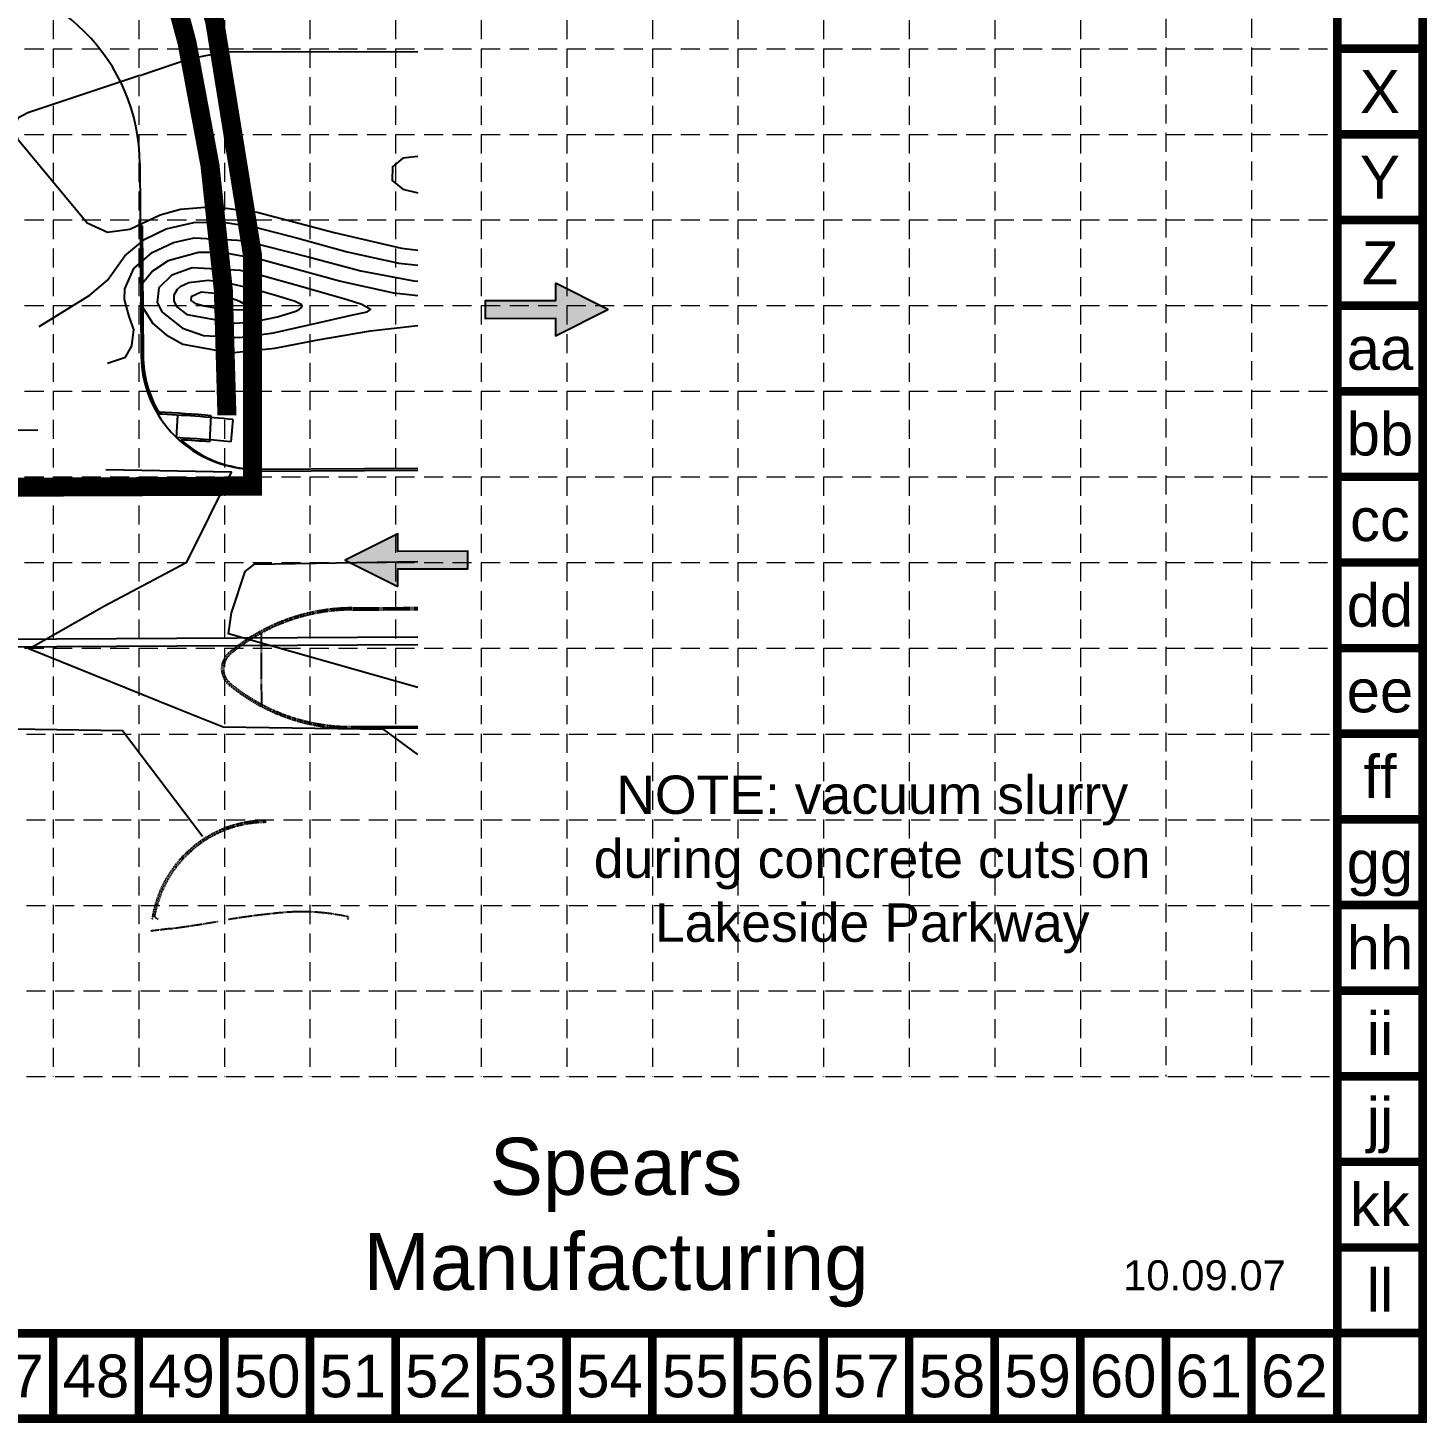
# Model space of a CAD drawing. Header units: inches. Extents: x 6134 to 7576, y 4806 to 5708.
# Drawn here: x 7208.4 to 7576.1, y 4806.2 to 5172.8 of the extents above; entities that cross this region are included whole.
import ezdxf
from ezdxf.enums import TextEntityAlignment as Align

# ---------------------------------------------------------------- set-up
doc = ezdxf.new("R2010")
doc.units = ezdxf.units.IN
doc.header["$MEASUREMENT"] = 0
doc.linetypes.add('BASE$0$L2', pattern=[0.24, 0.16, -0.08])
doc.linetypes.add('HIDDEN', pattern=[0.375, 0.25, -0.125])
for name, color, linetype in [('ARROWS', 252, 'Continuous'), ('BASE', 7, 'Continuous'), ('BASE$0$E-PVMT', 2, 'Continuous'), ('BASE$0$E-STORM', 2, 'Continuous'), ('BASE$0$P-PVMT', 3, 'Continuous'), ('E-BREAKLINE', 5, 'Continuous'), ('GRID', 254, 'HIDDEN'), ('LEGEND', 7, 'Continuous'), ('LIMITS OF DISTURBANCE', 1, 'HIDDEN'), ('SILT FENCE', 200, 'Continuous')]:
    doc.layers.add(name, color=color, linetype=linetype)
doc.styles.get("Standard").update_dxf_attribs({"font": 'ARIAL.TTF'})

# ---------------------------------------------------------------- blocks, each defined once
blk = doc.blocks.new('arrow')
blk.add_lwpolyline([(-67.01, -25.36), (-59.33, -25.42), (-59.57, -56.14), (-51.89, -56.2), (-51.65, -25.48), (-43.97, -25.54), (-55.3, -2.41), (-67.01, -25.36)], close=True)
at = {"color": 254}
for points in [[(-43.97, -25.54), (-67.01, -25.36), (-55.3, -2.41), (-67.01, -25.36)], [(-59.57, -56.14), (-51.89, -56.2), (-59.33, -25.42), (-51.65, -25.48)]]:
    blk.add_solid(points, dxfattribs=at)

msp = doc.modelspace()

# ---------------------------------------------------------------- linework, layer by layer
at = {"layer": 'BASE', "color": 9}
msp.add_line((7552.5, 5684.87), (7552.5, 4829.87), dxfattribs=at)
at = {"layer": 'BASE', "const_width": 2.25}
for points in [[(6135, 4807.37), (7575, 4807.37), (7575, 5707.37), (6135, 5707.37)], [(6157.45, 4829.87), (7552.56, 4829.83), (7552.53, 5684.88), (6157.73, 5684.91)]]:
    msp.add_lwpolyline(points, close=True, dxfattribs=at)
for points in [[(7575, 5167.37), (7552.5, 5167.37)], [(7575, 5144.87), (7552.5, 5144.87)], [(7575, 5122.37), (7552.5, 5122.37)], [(7575, 5099.87), (7552.5, 5099.87)], [(7575, 5077.37), (7552.5, 5077.37)], [(7575, 5054.87), (7552.5, 5054.87)], [(7575, 5032.37), (7552.5, 5032.37)], [(7575, 5009.87), (7552.5, 5009.87)], [(7575, 4987.37), (7552.5, 4987.37)], [(7575, 4964.87), (7552.5, 4964.87)], [(7575, 4942.37), (7552.5, 4942.37)], [(7575, 4919.87), (7552.5, 4919.87)], [(7575, 4897.37), (7552.5, 4897.37)], [(7575, 4874.87), (7552.5, 4874.87)], [(7575, 4852.37), (7552.5, 4852.37)], [(7215, 4807.37), (7215, 4829.87)], [(7237.5, 4807.37), (7237.5, 4829.87)], [(7260, 4807.37), (7260, 4829.87)], [(7282.5, 4807.37), (7282.5, 4829.87)], [(7305, 4807.37), (7305, 4829.87)], [(7327.5, 4807.37), (7327.5, 4829.87)], [(7350, 4807.37), (7350, 4829.87)], [(7372.5, 4807.37), (7372.5, 4829.87)], [(7395, 4807.37), (7395, 4829.87)], [(7417.5, 4807.37), (7417.5, 4829.87)], [(7440, 4807.37), (7440, 4829.87)], [(7462.5, 4807.37), (7462.5, 4829.87)], [(7485, 4807.37), (7485, 4829.87)], [(7507.5, 4807.37), (7507.5, 4829.87)], [(7530, 4807.37), (7530, 4829.87)], [(7575, 4829.87), (7552.5, 4829.87)], [(7552.5, 4807.37), (7552.5, 4829.87)]]:
    msp.add_lwpolyline(points, dxfattribs=at)
at = {"layer": 'BASE$0$E-PVMT', "color": 7}
for points in [[(7268.83, 5056.88), (7310.86, 5057.15)], [(7268.83, 5056.38), (7310.86, 5056.65)], [(7310.86, 4989.31), (7293.57, 4989.22)], [(7310.86, 4988.81), (7293.57, 4988.72)]]:
    msp.add_lwpolyline(points, dxfattribs=at)
at = {"layer": 'BASE$0$E-STORM', "color": 5, "linetype": 'Continuous'}
for p, q in [((7002.01, 5011.14), (7310.86, 5012.82)), ((7002.02, 5009.14), (7310.86, 5010.82))]:
    msp.add_line(p, q, dxfattribs=at)
at = {"layer": 'BASE$0$P-PVMT', "color": 7}
for p, q in [((7237.81, 5137.09), (7238.14, 5086.68)), ((7238.42, 5120.8), (7237.92, 5120.79)), ((7238.42, 5120.8), (7238.64, 5086.69)), ((7247.42, 5065.17), (7247.78, 5071.08)), ((7256.14, 5064.06), (7256.56, 5070.95)), ((7262.23, 5069.94), (7261.68, 5064.09)), ((7268.83, 5056.88), (7268.83, 5056.38))]:
    msp.add_line(p, q, dxfattribs=at)
at = {"layer": 'BASE$0$P-PVMT', "color": 7, "linetype": 'BASE$0$L2', "lineweight": -2}
for p, q in [((7293.55, 5020.43), (7310.86, 5020.52)), ((7293.55, 5019.93), (7310.86, 5020.02)), ((7269.82, 4995.08), (7269.72, 5013.82)), ((7293.57, 4989.23), (7293.57, 4988.73)), ((7242.56, 4938.54), (7241.16, 4939.63)), ((7292.48, 4938.54), (7292.64, 4939.23)), ((7245.65, 4936.13), (7240.68, 4935.52))]:
    msp.add_line(p, q, dxfattribs=at)
at = {"layer": 'BASE$0$P-PVMT', "color": 7}
for centre, radius, start, end in [((7188.31, 5136.77), 49.5, 0.3668, 89.9029), ((7268.14, 5086.88), 30, 180.3668, 270.3691), ((7268.14, 5086.88), 29.5, 180.3668, 210.6002), ((7223.62, 4672.47), 399.35, 84.4517, 87.2971), ((7223.39, 4672.48), 399.85, 85.2418, 87.2261), ((7224.24, 4666.5), 399.35, 84.6209, 86.6725), ((7268.64, 5086.88), 30, 227.9412, 270.3691), ((7224.02, 4666.51), 398.85, 85.3798, 86.475)]:
    msp.add_arc(centre, radius, start, end, dxfattribs=at)
at = {"layer": 'BASE$0$P-PVMT', "color": 7, "linetype": 'BASE$0$L2', "lineweight": -2}
for centre, radius, start, end in [((7293.67, 4969.93), 50.5, 90.1404, 129.9538), ((7293.67, 4969.93), 50, 90.1396, 129.9538), ((7264.77, 5004.43), 5.5, 129.9538, 230.6544), ((7264.77, 5004.43), 5, 129.9538, 230.6544), ((7293.3, 5039.23), 50.5, 230.6544, 270.3041), ((7293.3, 5039.23), 50, 230.6544, 270.3041), ((7271.15, 4934.1), 30.5, 90.2739, 171.6387), ((7271.15, 4934.1), 30, 90.2739, 170.0445), ((7294.28, 4735.24), 206, 95.3192, 99.2922), ((7280.37, 4884.59), 56, 77.3469, 95.3192), ((7207.31, 5227.62), 294, 277.4922, 280.0162)]:
    msp.add_arc(centre, radius, start, end, dxfattribs=at)
at = {"layer": 'E-BREAKLINE', "color": 35}
for points in [[(7237.79, 5160.38), (7250.63, 5164.68), (7260.59, 5166.65), (7310.86, 5166.55)], [(7237.79, 5160.38), (7208.3, 5150.51), (7205.73, 5149.14), (7204.67, 5146.44), (7205.63, 5143.69), (7223.89, 5121.61), (7229.27, 5119.15), (7235.14, 5119.96), (7243.14, 5123.73), (7248.46, 5125.23), (7257.08, 5125.92), (7268.62, 5124.47), (7288.87, 5119.08), (7306.58, 5114.94), (7310.86, 5114.47)], [(7310.86, 5139.04), (7306.92, 5138.58), (7304.15, 5136.32), (7304.14, 5132.75), (7306.87, 5130.47), (7310.86, 5129.47)], [(7211.3, 5094.38), (7224.6, 5102.58), (7229.3, 5106.57), (7233.84, 5112.97), (7239.1, 5117.36), (7244.66, 5120.03), (7251.95, 5121.74), (7259.69, 5121.82), (7267.72, 5120.58), (7279.31, 5117.6), (7292.28, 5114.03), (7305.89, 5111), (7310.86, 5110.46)], [(7229.26, 5084.74), (7234.01, 5086.36), (7235.71, 5089.31), (7236.24, 5093.59), (7235, 5097.03), (7233.72, 5101.45), (7233.82, 5104.27), (7236.24, 5109.59), (7241.05, 5113.87), (7246.61, 5116.48), (7252.07, 5117.65), (7265.11, 5117), (7282.41, 5112.57), (7295.9, 5109.01), (7309.76, 5106.34), (7310.86, 5106.28)], [(7310.86, 5102.43), (7304.5, 5103.12), (7290.29, 5106.29), (7269.48, 5111.96), (7259.29, 5113.83), (7253.23, 5113.84), (7245.22, 5111.61), (7241.1, 5108.95), (7238.45, 5105.7), (7237.97, 5100.33), (7241.19, 5095.14), (7244.68, 5092.17), (7249.1, 5089.75), (7261.73, 5087.49), (7273.24, 5088.73), (7284.57, 5090.9), (7298.39, 5093.27), (7310.86, 5094.65)], [(7254.21, 4960.36), (7233.22, 4988.16), (7192.92, 4988.76), (7174.51, 4997.36), (7153.69, 5000.47), (7134.45, 5010.16), (7135.56, 5017.94), (7147.91, 5031.2), (7159.3, 5031.39), (7174.47, 5027.34), (7196.73, 5055.95), (7193.34, 5060.57)], [(7310.86, 4981.92), (7301.89, 4988.51), (7259.68, 4989.07), (7247, 4994.18), (7208.61, 5009.67), (7228.48, 5020.99), (7250.15, 5032.46), (7261.83, 5056.08), (7228.83, 5056.72)], [(7310.86, 4999.56), (7261.08, 5013.58), (7261.86, 5019.1), (7265.43, 5029.96), (7267.96, 5031.93), (7310.86, 5032.63)]]:
    msp.add_lwpolyline(points, dxfattribs=at)
for points in [[(7296.16, 5100.13), (7292.26, 5101.39), (7280.97, 5104.61), (7268.47, 5108.1), (7264.21, 5109.09), (7251.53, 5109.78), (7246.2, 5107.88), (7242.75, 5104.54), (7242.34, 5100.7), (7243.66, 5098.18), (7249.01, 5093.96), (7254.55, 5092.05), (7264.02, 5091.52), (7272.91, 5092.74), (7285.35, 5095.5), (7292.94, 5097.23), (7297.49, 5098.26), (7298.43, 5098.86)], [(7280.19, 5100.14), (7278.65, 5100.91), (7274.05, 5102.35), (7267.4, 5104.26), (7260.12, 5105.94), (7255.7, 5106.45), (7250.64, 5105.86), (7248.39, 5104.78), (7247.6, 5104.11), (7246.71, 5102.61), (7246.71, 5101.07), (7247.54, 5099.57), (7250.14, 5097.56), (7262.75, 5095.22), (7267.57, 5095.63), (7273.96, 5096.88), (7278.78, 5098.43), (7279.74, 5098.92), (7280.29, 5099.35), (7280.43, 5099.76)], [(7266.61, 5099.46), (7264.07, 5100.95), (7258.47, 5102.96), (7253.92, 5103.38), (7251.3, 5102.17), (7251.18, 5101.19), (7252.24, 5100.49), (7254.62, 5099.8), (7258.15, 5099.18), (7261.92, 5098.78), (7265.7, 5098.87), (7266.54, 5099.21)]]:
    msp.add_lwpolyline(points, close=True, dxfattribs=at)
at = {"layer": 'E-BREAKLINE', "color": 35, "lineweight": -3}
msp.add_polyline3d([(7210.94, 5067.05, 7.13), (7210.94, 5067.05, 7.13), (7143.86, 5068.13, 5.55), (7035.45, 5064.16, 2.99), (6926.63, 5063.35, 1.75), (6857.56, 5064.88, 0.86), (6788.09, 5064.04, 0.29), (6724.66, 5063.02, -0.14)], dxfattribs=at)
at = {"layer": 'GRID', "color": 252, "linetype": 'HIDDEN', "lineweight": 0, "ltscale": 20}
for p, q in [((7215, 5684.87), (7215, 4897.27)), ((7237.5, 5684.87), (7237.5, 4897.27)), ((7260, 5684.87), (7260, 4897.27)), ((7282.5, 5684.87), (7282.5, 4897.27)), ((7305, 5684.87), (7305, 4897.27)), ((7327.5, 5684.87), (7327.5, 4897.27)), ((7350, 5684.87), (7350, 4897.27)), ((7372.5, 5684.87), (7372.5, 4897.27)), ((7395, 5684.87), (7395, 4897.27)), ((7417.5, 5684.87), (7417.5, 4897.27)), ((7440, 5684.87), (7440, 4897.27)), ((7462.5, 5684.87), (7462.5, 4897.27)), ((7485, 5684.87), (7485, 4897.27)), ((7507.46, 5685.24), (7507.46, 4897.27)), ((7529.96, 5685.24), (7529.96, 4897.27)), ((6157.5, 5167.37), (7552.5, 5167.37)), ((6157.5, 5144.87), (7552.5, 5144.87)), ((6157.5, 5122.37), (7552.5, 5122.37)), ((6157.5, 5099.87), (7552.5, 5099.87)), ((6157.5, 5077.37), (7552.5, 5077.37)), ((6157.5, 5054.87), (7552.5, 5054.87)), ((6157.5, 5032.37), (7552.5, 5032.37)), ((6157.5, 5009.87), (7552.5, 5009.87)), ((6158, 4987.27), (7553, 4987.27)), ((6158, 4964.77), (7553, 4964.77)), ((6158, 4942.27), (7553, 4942.27)), ((6158, 4919.77), (7553, 4919.77)), ((6158, 4897.27), (7553, 4897.27))]:
    msp.add_line(p, q, dxfattribs=at)
at = {"layer": 'LIMITS OF DISTURBANCE', "ltscale": 100, "const_width": 5}
msp.add_lwpolyline([(6510.74, 5629.75), (6511.29, 5215.78), (6496.12, 5209.47), (6468.1, 5133.36), (6474.94, 5084.11), (6511.7, 5055.57), (6551.43, 5049.41), (7267.36, 5052.42), (7267.36, 5113.31), (7257.44, 5174.65), (7245.12, 5216.18), (7172.15, 5216.4), (7173.5, 5629.09), (6515.46, 5629.7)], close=True, dxfattribs=at)
at = {"layer": 'SILT FENCE', "const_width": 5}
msp.add_lwpolyline([(7238.95, 5209.34), (7241.58, 5200.9, -0.078394), (7260.67, 5071.02, -189.323637)], format="xyb", dxfattribs=at)

# ---------------------------------------------------------------- block references
at = {"layer": 'ARROWS', "zscale": 0.6}
for p, xscale, yscale, rotation in [((7362.58, 5065.68), 0.5999999999981345, 0.5999999999985448, 270.5126029808832), ((7290, 5066.14), 0.5999999999981427, 0.5999999999992269, 90.51260298097002)]:
    msp.add_blockref('arrow', p, dxfattribs=dict(at, xscale=xscale, yscale=yscale, rotation=rotation))

# ---------------------------------------------------------------- texts
at = {"insert": (7362.95, 4881.2), "char_height": 15, "width": 66.0452, "attachment_point": 2}
msp.add_mtext('Spears Manufacturing', dxfattribs=at)
at = {"layer": 'BASE'}
for s, p in [('X', (7563.75, 5156.12)), ('Y', (7563.75, 5133.62)), ('Z', (7563.75, 5111.12)), ('aa', (7563.75, 5088.62)), ('bb', (7563.75, 5066.12)), ('cc', (7563.75, 5043.62)), ('dd', (7563.75, 5021.12)), ('ee', (7563.75, 4998.62)), ('ff', (7563.75, 4976.12)), ('gg', (7563.75, 4953.62)), ('hh', (7563.75, 4931.12)), ('ii', (7563.75, 4908.62)), ('jj', (7563.75, 4886.12)), ('kk', (7563.75, 4863.62)), ('ll', (7563.75, 4841.12)), ('47', (7203.75, 4818.62)), ('48', (7226.25, 4818.62)), ('49', (7248.75, 4818.62)), ('50', (7271.25, 4818.62)), ('51', (7293.75, 4818.62)), ('52', (7316.25, 4818.62)), ('53', (7338.75, 4818.62)), ('54', (7361.25, 4818.62)), ('55', (7383.75, 4818.62)), ('56', (7406.25, 4818.62)), ('57', (7428.75, 4818.62)), ('58', (7451.25, 4818.62)), ('59', (7473.75, 4818.62)), ('60', (7496.25, 4818.62)), ('61', (7518.75, 4818.62)), ('62', (7541.25, 4818.62))]:
    msp.add_text(s, height=11.25, dxfattribs=at).set_placement(p, align=Align.MIDDLE_CENTER)
msp.add_text('10.09.07', height=7.875, dxfattribs=at).set_placement((7517.63, 4841.13), align=Align.CENTER)
at = {"layer": 'LEGEND', "color": 7, "insert": (7430.28, 4976.38), "char_height": 10.08, "width": 160.3828, "attachment_point": 2}
msp.add_mtext('NOTE: vacuum slurry during concrete cuts on Lakeside Parkway', dxfattribs=at)

doc.saveas('drawing.dxf')
